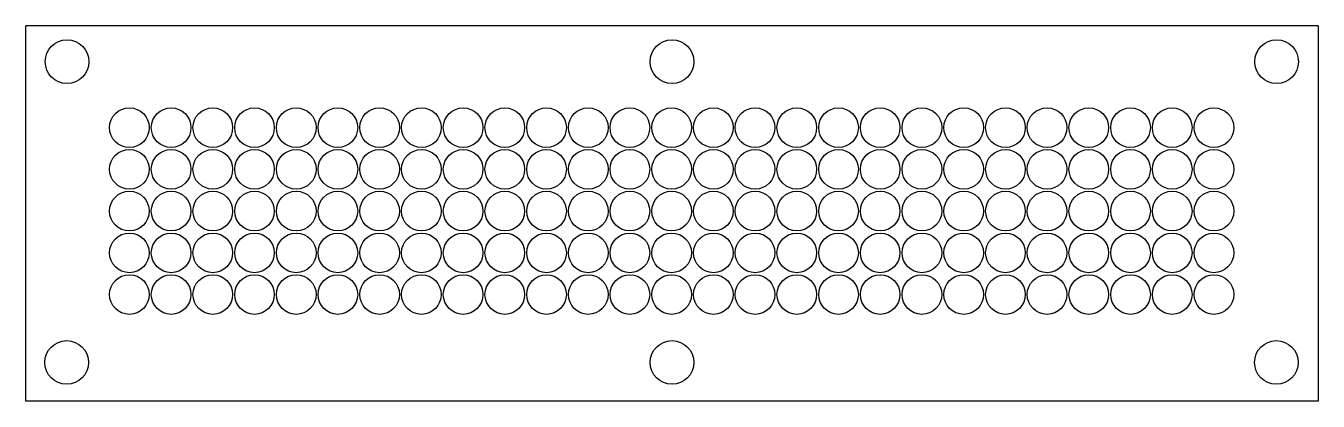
# Model space of a CAD drawing. Header units: millimetres. Extents: x -52 to 52, y -15 to 15.
import ezdxf

# ---------------------------------------------------------------- set-up
doc = ezdxf.new("R2010")
doc.units = ezdxf.units.MM
doc.layers.get('0').update_dxf_attribs({"linetype": 'CONTINUOUS'})

msp = doc.modelspace()

# ---------------------------------------------------------------- linework, layer by layer
for p, q in [((51.87, 14.85), (-51.82, 14.85)), ((-51.82, -15.24), (-51.82, 14.85)), ((51.87, 14.85), (51.87, -15.24)), ((51.87, -15.24), (-51.82, -15.24))]:
    msp.add_line(p, q)
for centre, radius in [((-48.51, 11.98), 1.75), ((0.03, 11.98), 1.75), ((48.54, 11.98), 1.75), ((-43.51, 6.69), 1.59), ((-40.16, 6.69), 1.59), ((-36.82, 6.69), 1.59), ((-33.47, 6.69), 1.59), ((-30.12, 6.69), 1.59), ((-26.78, 6.69), 1.59), ((-23.43, 6.69), 1.59), ((-20.08, 6.69), 1.59), ((-16.73, 6.69), 1.59), ((-13.39, 6.69), 1.59), ((-10.04, 6.69), 1.59), ((-6.69, 6.69), 1.59), ((-3.35, 6.69), 1.59), ((0, 6.69), 1.59), ((3.35, 6.69), 1.59), ((6.69, 6.69), 1.59), ((10.04, 6.69), 1.59), ((13.39, 6.69), 1.59), ((16.73, 6.69), 1.59), ((20.08, 6.69), 1.59), ((23.43, 6.69), 1.59), ((26.78, 6.69), 1.59), ((30.12, 6.69), 1.59), ((33.47, 6.69), 1.59), ((36.82, 6.69), 1.59), ((40.16, 6.69), 1.59), ((43.51, 6.69), 1.59), ((-43.51, 3.35), 1.59), ((-40.16, 3.35), 1.59), ((-36.82, 3.35), 1.59), ((-33.47, 3.35), 1.59), ((-30.12, 3.35), 1.59), ((-26.78, 3.35), 1.59), ((-23.43, 3.35), 1.59), ((-20.08, 3.35), 1.59), ((-16.73, 3.35), 1.59), ((-13.39, 3.35), 1.59), ((-10.04, 3.35), 1.59), ((-6.69, 3.35), 1.59), ((-3.35, 3.35), 1.59), ((0, 3.35), 1.59), ((3.35, 3.35), 1.59), ((6.69, 3.35), 1.59), ((10.04, 3.35), 1.59), ((13.39, 3.35), 1.59), ((16.73, 3.35), 1.59), ((20.08, 3.35), 1.59), ((23.43, 3.35), 1.59), ((26.78, 3.35), 1.59), ((30.12, 3.35), 1.59), ((33.47, 3.35), 1.59), ((36.82, 3.35), 1.59), ((40.16, 3.35), 1.59), ((43.51, 3.35), 1.59), ((-43.51, 0), 1.59), ((-40.16, 0), 1.59), ((-36.82, 0), 1.59), ((-33.47, 0), 1.59), ((-30.12, 0), 1.59), ((-26.78, 0), 1.59), ((-23.43, 0), 1.59), ((-20.08, 0), 1.59), ((-16.73, 0), 1.59), ((-13.39, 0), 1.59), ((-10.04, 0), 1.59), ((-6.69, 0), 1.59), ((-3.35, 0), 1.59), ((0, 0), 1.59), ((3.35, 0), 1.59), ((6.69, 0), 1.59), ((10.04, 0), 1.59), ((13.39, 0), 1.59), ((16.73, 0), 1.59), ((20.08, 0), 1.59), ((23.43, 0), 1.59), ((26.78, 0), 1.59), ((30.12, 0), 1.59), ((33.47, 0), 1.59), ((36.82, 0), 1.59), ((40.16, 0), 1.59), ((43.51, 0), 1.59), ((-43.51, -3.35), 1.59), ((-40.16, -3.35), 1.59), ((-36.82, -3.35), 1.59), ((-33.47, -3.35), 1.59), ((-30.12, -3.35), 1.59), ((-26.78, -3.35), 1.59), ((-23.43, -3.35), 1.59), ((-20.08, -3.35), 1.59), ((-16.73, -3.35), 1.59), ((-13.39, -3.35), 1.59), ((-10.04, -3.35), 1.59), ((-6.69, -3.35), 1.59), ((-3.35, -3.35), 1.59), ((0, -3.35), 1.59), ((3.35, -3.35), 1.59), ((6.69, -3.35), 1.59), ((10.04, -3.35), 1.59), ((13.39, -3.35), 1.59), ((16.73, -3.35), 1.59), ((20.08, -3.35), 1.59), ((23.43, -3.35), 1.59), ((26.78, -3.35), 1.59), ((30.12, -3.35), 1.59), ((33.47, -3.35), 1.59), ((36.82, -3.35), 1.59), ((40.16, -3.35), 1.59), ((43.51, -3.35), 1.59), ((-43.51, -6.69), 1.59), ((-40.16, -6.69), 1.59), ((-36.82, -6.69), 1.59), ((-33.47, -6.69), 1.59), ((-30.12, -6.69), 1.59), ((-26.78, -6.69), 1.59), ((-23.43, -6.69), 1.59), ((-20.08, -6.69), 1.59), ((-16.73, -6.69), 1.59), ((-13.39, -6.69), 1.59), ((-10.04, -6.69), 1.59), ((-6.69, -6.69), 1.59), ((-3.35, -6.69), 1.59), ((0, -6.69), 1.59), ((3.35, -6.69), 1.59), ((6.69, -6.69), 1.59), ((10.04, -6.69), 1.59), ((13.39, -6.69), 1.59), ((16.73, -6.69), 1.59), ((20.08, -6.69), 1.59), ((23.43, -6.69), 1.59), ((26.78, -6.69), 1.59), ((30.12, -6.69), 1.59), ((33.47, -6.69), 1.59), ((36.82, -6.69), 1.59), ((40.16, -6.69), 1.59), ((43.51, -6.69), 1.59), ((-48.54, -12.14), 1.75), ((0.03, -12.14), 1.75), ((48.52, -12.14), 1.75)]:
    msp.add_circle(centre, radius)

doc.saveas('drawing.dxf')
